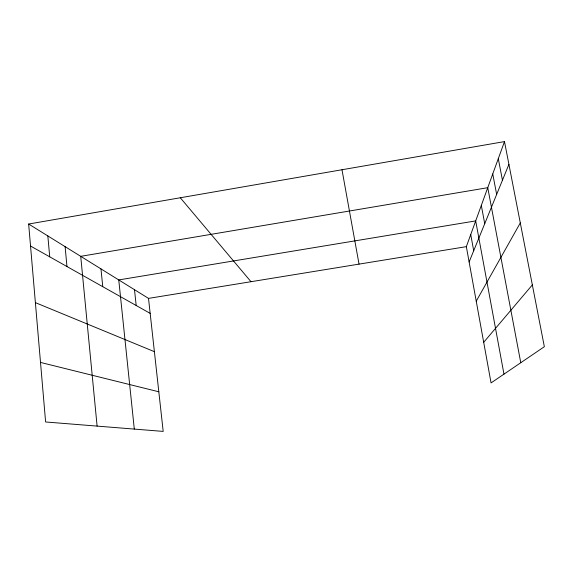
<?xml version="1.0" encoding="UTF-8"?>
<svg xmlns="http://www.w3.org/2000/svg" width="573" height="573" viewBox="0 0 573 573"><rect width="100%" height="100%" fill="white"/><g stroke="black" fill="none" stroke-linecap="round" stroke-linejoin="round"><path stroke-width="0.86" d="M504.491 141.595L544.35 346.708L491.061 382.907L466.343 246.655L504.491 141.595L28.65 224.029L45.611 421.972L163.19 431.405L148.514 298.39L28.65 224.029M469.122 261.983L508.917 164.351M476.235 301.19L520.298 222.926M483.698 342.296L532.338 284.91M148.514 298.39L466.343 246.655M40.504 362.43L158.821 391.789M35.383 302.63L154.388 351.664M30.534 246.032L150.162 313.367M180.294 197.757L250.995 281.708M498.295 158.657L502.442 180.23M492.751 173.934L496.655 194.44M520.771 362.73L487.759 187.686L80.721 256.332L97.102 426.104M481.32 205.421L484.722 223.706M503.968 374.14L475.69 220.906L118.754 279.925L134.304 429.091M470.741 234.55L473.699 250.752M341.988 169.744L359.035 264.124M134.49 289.687L136.188 305.502M100.97 268.895L102.76 286.686M65.107 246.648L66.962 266.538M47.838 235.933L49.715 256.826"/></g></svg>
